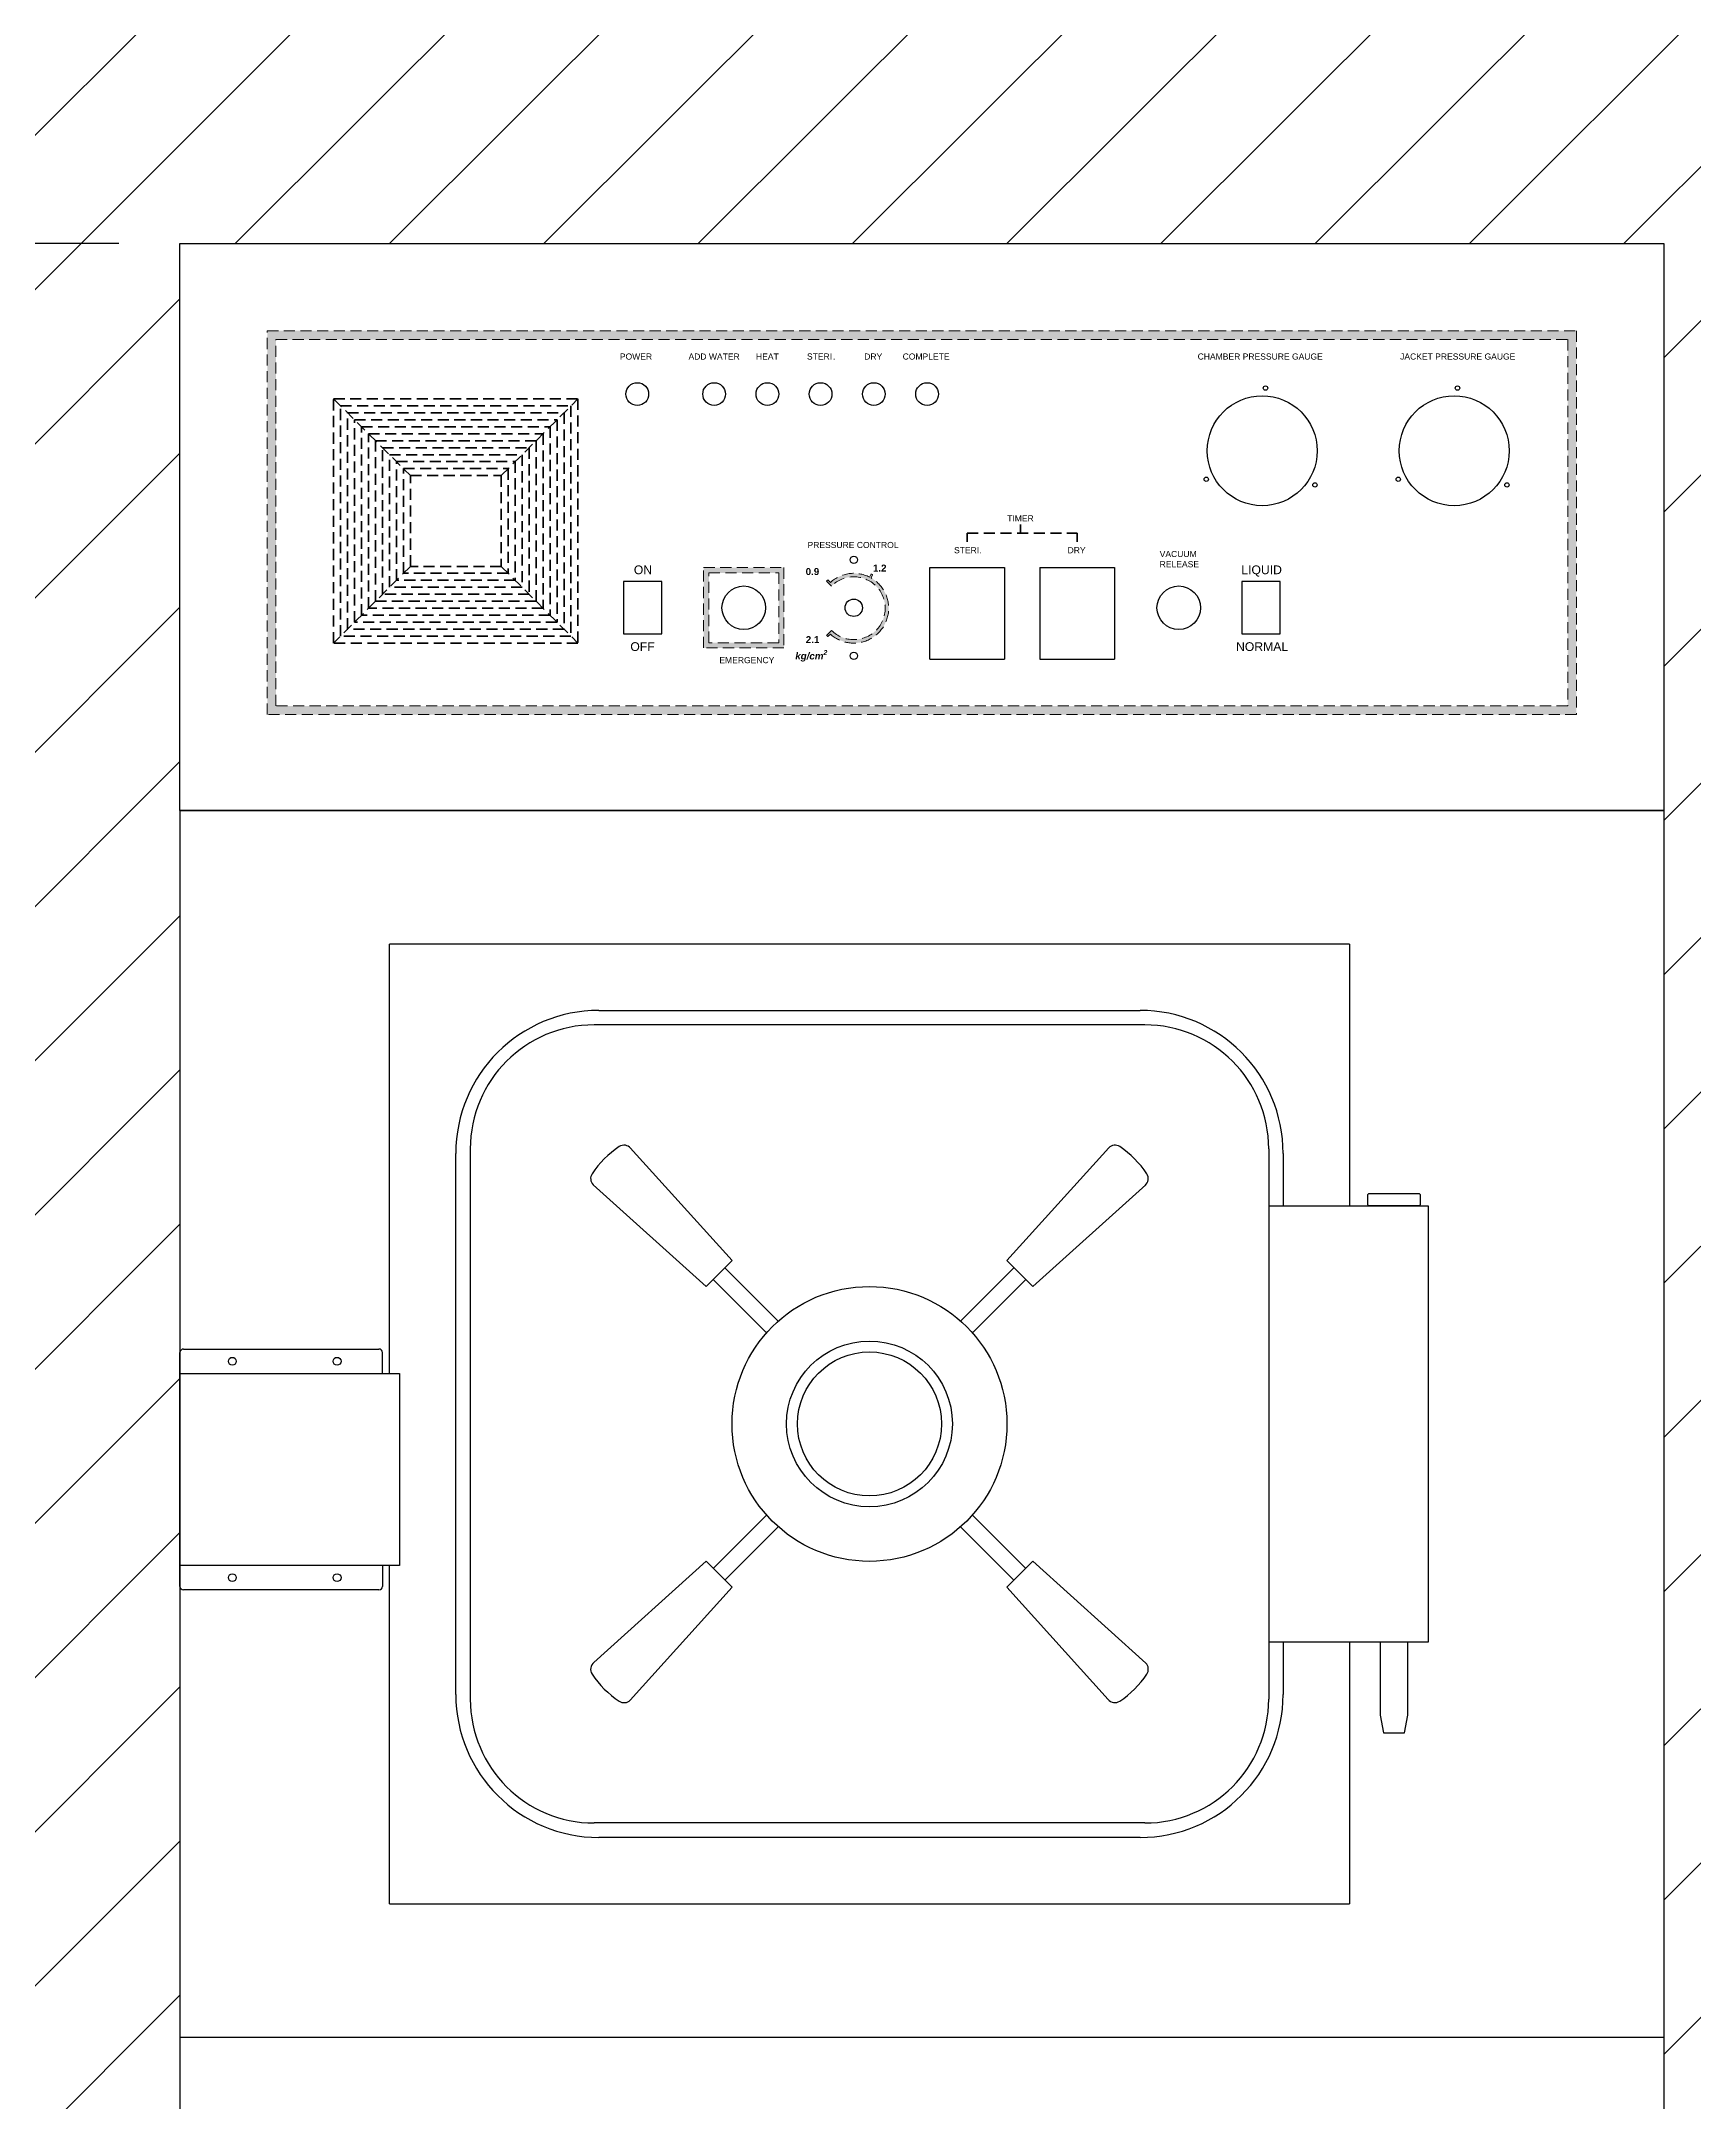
# Model space of a CAD drawing. Header units: millimetres. Extents: x -215875 to -180505, y -18088 to -2215.
# Drawn here: x -188041 to -187093, y -14804 to -13622 of the extents above; entities that cross this region are included whole.
import ezdxf

# ---------------------------------------------------------------- set-up
doc = ezdxf.new("R2010")
doc.units = ezdxf.units.MM
doc.header["$MEASUREMENT"] = 0
doc.linetypes.add('HIDDEN', pattern=[9.525, 6.35, -3.175])
doc.layers.get('0').update_dxf_attribs({"lineweight": 25})
for name, color, linetype, lineweight in [('D', 3, 'Continuous', 13), ('DIM', 3, 'Continuous', 9), ('H', 2, 'HIDDEN', 15)]:
    doc.layers.add(name, color=color, linetype=linetype, lineweight=lineweight)
doc.styles.get("Standard").update_dxf_attribs({"font": 'KAIU.TTF'})
doc.styles.add('STU25', font='isocp2.shx')
doc.dimstyles.new('STU25', dxfattribs={"dimscale": 35, "dimtxt": 2.5, "dimasz": 2, "dimexe": 0.6, "dimexo": 1, "dimgap": 1, "dimtad": 1, "dimdsep": 46, "dimtxsty": 'STU25', "dimcen": 2, "dimazin": 2, "dimtfac": 1, "dimtmove": 0, "dimatfit": 3, "dimfxl": 0, "dimtolj": 1, "dimtzin": 0, "dimarcsym": 0})

# ---------------------------------------------------------------- blocks, each defined once
blk = doc.blocks.new('*D7')
at = {"layer": 'D', "color": 0, "lineweight": -2}
for p, q in [((-187996.1, -13738.3), (-188963.6, -13738.3)), ((-188942.6, -13808.3), (-188942.6, -15376.3)), ((-188795.6, -15446.3), (-188963.6, -15446.3))]:
    blk.add_line(p, q, dxfattribs=at)
at = {"layer": 'D', "color": 0}
for points in [[(-188931, -13808.3), (-188954.3, -13808.3), (-188942.6, -13738.3)], [(-188954.3, -15376.3), (-188931, -15376.3), (-188942.6, -15446.3)]]:
    blk.add_solid(points, dxfattribs=at)
at = {"layer": 'Defpoints', "color": 0}
for p in [(-187961.1, -13738.3), (-188942.6, -15446.3), (-188760.6, -15446.3)]:
    blk.add_point(p, dxfattribs=at)
at = {"layer": 'D', "color": 0, "insert": (-189021.4, -14546.3), "char_height": 87.5, "attachment_point": 5, "rotation": 90, "style": 'STU25'}
blk.add_mtext('\\A1;1708', dxfattribs=at)

msp = doc.modelspace()

# ---------------------------------------------------------------- hatches: boundary and pattern name
at = {"layer": 'DIM'}
h = msp.add_hatch(dxfattribs=at)
h.set_pattern_fill('ANSI31', color=256, scale=500, style=0)
h.set_pattern_definition([(45, (14194.715, 30.23), (-44.194174, 44.194174), [])])
h.paths.add_polyline_path([(-188761.054, -12746.291), (-186311.054, -12746.291), (-186311.054, -13659.356), (-186980.27, -13659.356), (-186980.27, -15446.291), (-187111.554, -15446.291), (-187111.554, -15443.291), (-187139.494, -15443.291), (-187142.775, -15440.01), (-187142.775, -15433.291), (-187148.154, -15433.291), (-187148.154, -15428.291), (-187136.054, -15428.291), (-187136.054, -15418.291), (-187111.054, -15418.291), (-187111.054, -14766.291), (-187111.054, -14063.291), (-187111.054, -13738.291), (-187961.054, -13738.291), (-187961.054, -14063.291), (-187961.054, -14766.291), (-187961.054, -15418.291), (-187936.054, -15418.291), (-187936.054, -15428.291), (-187923.954, -15428.291), (-187923.954, -15433.291), (-187929.333, -15433.291), (-187929.333, -15440.01), (-187932.614, -15443.291), (-187960.554, -15443.291), (-187960.554, -15446.291), (-188091.838, -15446.291), (-188091.838, -13659.356), (-188761.054, -13659.356)])
at = {"layer": 'H'}
h = msp.add_hatch(color=0, dxfattribs=at)
h.paths.add_polyline_path([(-187911.054, -13788.291), (-187911.054, -14008.291), (-187161.054, -14008.291), (-187161.054, -13788.291)])
h.paths.add_polyline_path([(-187906.054, -14003.291), (-187906.054, -13793.291), (-187166.054, -13793.291), (-187166.054, -14003.291)], flags=16)
h = msp.add_hatch(color=0, dxfattribs=at)
h.paths.add_polyline_path([(-187615.054, -13924.041), (-187661.054, -13924.041), (-187661.054, -13970.041), (-187615.054, -13970.041)])
h.paths.add_polyline_path([(-187618.054, -13927.041), (-187618.054, -13967.041), (-187658.054, -13967.041), (-187658.054, -13927.041)], flags=16)
h = msp.add_hatch(color=0, dxfattribs=at)
h.paths.add_polyline_path([(-187588.471, -13932.459), (-187589.887, -13931.044, 0.01136804), (-187590.61, -13931.735), (-187587.782, -13934.563, -0.39222709), (-187563.324, -13933.638), (-187563.109, -13931.25, 0.03083087), (-187565.172, -13929.903), (-187564.271, -13928.115, 0.01136804), (-187565.154, -13927.644), (-187566.054, -13929.43, 0.30992327)])
h.paths.add_polyline_path([(-187565.958, -13962.823), (-187566.173, -13965.211, 0.55981906), (-187563.109, -13931.25), (-187563.324, -13933.638, -0.51491666)])
h.paths.add_polyline_path([(-187566.173, -13965.211), (-187565.958, -13962.823, -0.34118458), (-187587.782, -13960.019), (-187590.61, -13962.847, 0.01136804), (-187589.887, -13963.538), (-187588.471, -13962.123, 0.30810322)])

# ---------------------------------------------------------------- linework, layer by layer
at = {"color": 0}
for p, q in [((-187531.404, -13976.541), (-187531.404, -13924.041)), ((-187531.404, -13924.041), (-187488.704, -13924.041)), ((-187488.704, -13924.041), (-187488.704, -13976.541)), ((-187468.404, -13924.041), (-187468.404, -13976.541)), ((-187468.404, -13924.041), (-187425.704, -13924.041)), ((-187425.704, -13924.041), (-187425.704, -13976.541)), ((-187531.404, -13976.541), (-187488.704, -13976.541)), ((-187468.404, -13976.541), (-187425.704, -13976.541))]:
    msp.add_line(p, q, dxfattribs=at)
for p, q in [((-187961.054, -14063.291), (-187111.054, -14063.291)), ((-187961.054, -14063.291), (-187961.054, -14766.291)), ((-187111.054, -14063.291), (-187111.054, -14766.291)), ((-187291.054, -14139.791), (-187841.054, -14139.791)), ((-187841.054, -14385.877), (-187841.054, -14139.791)), ((-187291.054, -14139.791), (-187291.054, -14289.791)), ((-187721.054, -14177.791), (-187411.054, -14177.791)), ((-187408.354, -14186.091), (-187723.754, -14186.091)), ((-187803.054, -14569.791), (-187803.054, -14259.791)), ((-187794.754, -14257.091), (-187794.754, -14572.491)), ((-187703.123, -14256.509), (-187644.786, -14321.21)), ((-187487.322, -14321.21), (-187428.986, -14256.509)), ((-187337.354, -14257.091), (-187337.354, -14572.491)), ((-187329.054, -14259.791), (-187329.054, -14289.791)), ((-187659.635, -14336.059), (-187724.336, -14277.723)), ((-187407.772, -14277.723), (-187472.473, -14336.059)), ((-187280.554, -14283.291), (-187280.054, -14282.791)), ((-187280.554, -14289.291), (-187280.554, -14283.291)), ((-187280.054, -14282.791), (-187251.054, -14282.791)), ((-187251.054, -14282.791), (-187250.554, -14283.291)), ((-187250.554, -14283.291), (-187250.554, -14289.291)), ((-187337.354, -14289.791), (-187246.054, -14289.791)), ((-187280.054, -14289.791), (-187280.554, -14289.291)), ((-187251.054, -14289.791), (-187280.054, -14289.791)), ((-187273.554, -14289.791), (-187257.554, -14289.791)), ((-187250.554, -14289.291), (-187251.054, -14289.791)), ((-187246.054, -14289.791), (-187246.054, -14539.791)), ((-187644.786, -14321.21), (-187659.635, -14336.059)), ((-187618.279, -14355.849), (-187648.852, -14325.275)), ((-187483.256, -14325.275), (-187513.83, -14355.849)), ((-187472.473, -14336.059), (-187487.322, -14321.21)), ((-187655.57, -14331.993), (-187624.996, -14362.566)), ((-187507.112, -14362.566), (-187476.539, -14331.993)), ((-187961.054, -14507.877), (-187961.054, -14373.877)), ((-187959.054, -14371.877), (-187847.054, -14371.877)), ((-187845.054, -14385.877), (-187845.054, -14373.877)), ((-187961.054, -14385.877), (-187835.252, -14385.877)), ((-187835.252, -14385.877), (-187835.252, -14495.877)), ((-187624.996, -14467.016), (-187655.57, -14497.589)), ((-187476.539, -14497.589), (-187507.112, -14467.016)), ((-187648.852, -14504.307), (-187618.279, -14473.733)), ((-187513.83, -14473.733), (-187483.256, -14504.307)), ((-187835.252, -14495.877), (-187961.054, -14495.877)), ((-187845.054, -14495.877), (-187845.054, -14507.877)), ((-187841.054, -14689.791), (-187841.054, -14495.877)), ((-187723.952, -14551.513), (-187659.635, -14493.523)), ((-187659.635, -14493.523), (-187644.786, -14508.372)), ((-187487.322, -14508.372), (-187472.473, -14493.523)), ((-187472.473, -14493.523), (-187407.772, -14551.859)), ((-187644.786, -14508.372), (-187703.123, -14573.073)), ((-187429.332, -14572.688), (-187487.322, -14508.372)), ((-187246.054, -14539.791), (-187337.354, -14539.791)), ((-187329.054, -14539.791), (-187329.054, -14569.791)), ((-187291.054, -14539.791), (-187291.054, -14689.791)), ((-187273.554, -14539.791), (-187273.554, -14581.791)), ((-187257.554, -14581.791), (-187257.554, -14539.791)), ((-187273.554, -14581.791), (-187271.554, -14591.791)), ((-187259.554, -14591.791), (-187257.554, -14581.791)), ((-187271.554, -14591.791), (-187259.554, -14591.791)), ((-187408.354, -14643.491), (-187723.754, -14643.491)), ((-187411.054, -14651.791), (-187721.054, -14651.791)), ((-187841.054, -14689.791), (-187291.054, -14689.791)), ((-187961.054, -14766.291), (-187111.054, -14766.291)), ((-187961.054, -14766.291), (-187111.054, -14766.291)), ((-187961.054, -14766.291), (-187961.054, -15418.291)), ((-187111.054, -14766.291), (-187111.054, -15418.291))]:
    msp.add_line(p, q)
at = {"ltscale": 0.3}
msp.add_line((-187847.054, -14509.877), (-187959.054, -14509.877), dxfattribs=at)
at = {"color": 0}
for points in [[(-187961.054, -13738.291), (-187111.054, -13738.291), (-187111.054, -14063.291), (-187961.054, -14063.291)], [(-187707.054, -13962.041), (-187685.054, -13962.041), (-187685.054, -13932.041), (-187707.054, -13932.041)], [(-187352.704, -13962.041), (-187330.704, -13962.041), (-187330.704, -13932.041), (-187352.704, -13932.041)]]:
    msp.add_lwpolyline(points, close=True, dxfattribs=at)
for centre, radius in [((-187699.054, -13824.541), 6.5), ((-187655.054, -13824.541), 6.5), ((-187624.554, -13824.541), 6.5), ((-187594.054, -13824.541), 6.5), ((-187563.554, -13824.541), 6.5), ((-187533.054, -13824.541), 6.5), ((-187339.171, -13821.106), 1.25), ((-187229.171, -13821.106), 1.25), ((-187341.054, -13857.041), 31.5), ((-187231.054, -13857.041), 31.5), ((-187373.13, -13873.385), 1.25), ((-187310.862, -13876.648), 1.25), ((-187263.13, -13873.385), 1.25), ((-187200.862, -13876.648), 1.25), ((-187638.054, -13947.041), 12.5), ((-187388.854, -13947.041), 12.5)]:
    msp.add_circle(centre, radius, dxfattribs=at)
at = {"color": 0, "lineweight": 25}
for centre, radius in [((-187575.054, -13919.541), 2.1), ((-187575.054, -13947.041), 5), ((-187575.054, -13974.541), 2.1)]:
    msp.add_circle(centre, radius, dxfattribs=at)
for centre, radius in [((-187566.054, -14414.791), 78.75), ((-187931.054, -14378.877), 2.25), ((-187871.054, -14378.877), 2.25), ((-187566.054, -14414.791), 47.5), ((-187566.054, -14414.791), 41.25), ((-187931.054, -14502.877), 2.25), ((-187871.054, -14502.877), 2.25)]:
    msp.add_circle(centre, radius)
for centre, radius, start, end in [((-187721.054, -14259.791), 82, 90, 180), ((-187411.054, -14259.791), 82, 0, 90), ((-187723.754, -14257.091), 71, 90, 180), ((-187408.354, -14257.091), 71, 0, 90), ((-187678.535, -14302.31), 55.773, 123.647115, 146.352885), ((-187706.663, -14260.05), 5.007, 39.078128, 123.647115), ((-187425.445, -14260.05), 5.007, 56.352885, 135), ((-187453.574, -14302.31), 55.773, 33.647115, 56.352885), ((-187720.795, -14274.182), 5.007, 146.352885, 225), ((-187411.313, -14274.182), 5.007, 309.078128, 33.647115), ((-187959.054, -14373.877), 2, 90, 180), ((-187959.054, -14373.877), 2, 180, 180), ((-187847.054, -14373.877), 2, 0, 90), ((-187720.795, -14555.4), 5.007, 129.078078, 213.647115), ((-187411.313, -14555.4), 5.007, 326.352885, 45), ((-187678.535, -14527.272), 55.773, 213.647115, 236.352885), ((-187453.574, -14527.272), 55.773, 303.647115, 326.352885), ((-187721.054, -14569.791), 82, 180, 270), ((-187723.754, -14572.491), 71, 180, 270), ((-187706.663, -14569.532), 5.007, 236.352885, 315), ((-187425.445, -14569.532), 5.007, 219.078078, 303.647115), ((-187411.054, -14569.791), 82, 270, 0), ((-187408.354, -14572.491), 71, 270, 0)]:
    msp.add_arc(centre, radius, start, end)
at = {"ltscale": 0.3}
for centre, start, end in [((-187959.054, -14507.877), 180, 270), ((-187847.054, -14507.877), 270, 0)]:
    msp.add_arc(centre, 2, start, end, dxfattribs=at)
at = {"layer": 'H', "color": 0}
for p, q in [((-187906.054, -13793.291), (-187166.054, -13793.291)), ((-187906.054, -14003.291), (-187906.054, -13793.291)), ((-187166.054, -13793.291), (-187166.054, -14003.291)), ((-187566.054, -13929.43), (-187565.154, -13927.644)), ((-187565.172, -13929.903), (-187564.271, -13928.115)), ((-187587.782, -13934.563), (-187590.61, -13931.735)), ((-187588.471, -13932.459), (-187589.887, -13931.044)), ((-187587.782, -13960.019), (-187590.61, -13962.847)), ((-187588.471, -13962.123), (-187589.887, -13963.538)), ((-187166.054, -14003.291), (-187906.054, -14003.291))]:
    msp.add_line(p, q, dxfattribs=at)
at = {"layer": 'H', "color": 0, "lineweight": 50}
for p, q in [((-187873.054, -13827.291), (-187829.054, -13871.291)), ((-187777.054, -13871.291), (-187733.054, -13827.291)), ((-187510.054, -13904.291), (-187447.054, -13904.291)), ((-187510.054, -13904.291), (-187510.054, -13909.291)), ((-187479.554, -13904.291), (-187479.554, -13899.291)), ((-187447.054, -13904.291), (-187447.054, -13909.291)), ((-187829.054, -13923.291), (-187873.054, -13967.291)), ((-187777.054, -13923.291), (-187733.054, -13967.291))]:
    msp.add_line(p, q, dxfattribs=at)
at = {"layer": 'H', "color": 0}
for points in [[(-187911.054, -13788.291), (-187161.054, -13788.291), (-187161.054, -14008.291), (-187911.054, -14008.291)], [(-187661.054, -13924.041), (-187615.054, -13924.041), (-187615.054, -13970.041), (-187661.054, -13970.041)], [(-187658.054, -13927.041), (-187618.054, -13927.041), (-187618.054, -13967.041), (-187658.054, -13967.041)]]:
    msp.add_lwpolyline(points, close=True, dxfattribs=at)
at = {"layer": 'H', "color": 0, "lineweight": 50}
for points in [[(-187873.054, -13827.291), (-187733.054, -13827.291), (-187733.054, -13967.291), (-187873.054, -13967.291)], [(-187869.054, -13831.291), (-187737.054, -13831.291), (-187737.054, -13963.291), (-187869.054, -13963.291)], [(-187865.054, -13835.291), (-187741.054, -13835.291), (-187741.054, -13959.291), (-187865.054, -13959.291)], [(-187861.054, -13839.291), (-187745.054, -13839.291), (-187745.054, -13955.291), (-187861.054, -13955.291)], [(-187857.054, -13843.291), (-187749.054, -13843.291), (-187749.054, -13951.291), (-187857.054, -13951.291)], [(-187853.054, -13847.291), (-187753.054, -13847.291), (-187753.054, -13947.291), (-187853.054, -13947.291)], [(-187849.054, -13851.291), (-187757.054, -13851.291), (-187757.054, -13943.291), (-187849.054, -13943.291)], [(-187845.054, -13855.291), (-187761.054, -13855.291), (-187761.054, -13939.291), (-187845.054, -13939.291)], [(-187841.054, -13859.291), (-187765.054, -13859.291), (-187765.054, -13935.291), (-187841.054, -13935.291)], [(-187837.054, -13863.291), (-187769.054, -13863.291), (-187769.054, -13931.291), (-187837.054, -13931.291)], [(-187833.054, -13867.291), (-187773.054, -13867.291), (-187773.054, -13927.291), (-187833.054, -13927.291)], [(-187829.054, -13871.291), (-187777.054, -13871.291), (-187777.054, -13923.291), (-187829.054, -13923.291)]]:
    msp.add_lwpolyline(points, close=True, dxfattribs=at)
at = {"layer": 'H', "color": 0}
for radius, start, end in [(20, 63.256316, 132.134016), (20, 227.865984, 60.390332), (18, 225, 135), (22, 60.651065, 63.256316), (22, 132.394749, 135), (22, 225, 227.605251)]:
    msp.add_arc((-187575.054, -13947.291), radius, start, end, dxfattribs=at)

# ---------------------------------------------------------------- texts
for s, insert, char_height, width, attachment_point in [('{\\fArial|b0|i0|c0|p34;POWER}', (-187709.054, -13801.291), 3.5, 19.50054, 1), ('{\\fArial|b0|i0|c0|p34;ADD WATER}', (-187655.053, -13803.058), 3.5, 29.9713, 5), ('{\\fArial|b0|i0|c0|p34;HEAT}', (-187624.554, -13803.058), 3.5, 19, 5), ('{\\fArial|b0|i0|c0|p34;STERI}.', (-187593.474, -13803.058), 3.5, 19, 5), ('{\\fArial|b0|i0|c0|p34;DRY}', (-187569.054, -13801.291), 3.5, 14.99983, 1), ('{\\fArial|b0|i0|c0|p34;COMPLETE}', (-187547.054, -13801.291), 3.5, 23.49974, 1), ('{\\fArial|b0|i0|c0|p34;CHAMBER PRESSURE GAUGE}', (-187378.054, -13801.291), 3.5, 77.43945, 1), ('{\\fArial|b0|i0|c0|p34;JACKET PRESSURE GAUGE}', (-187262.054, -13801.291), 3.5, 67.407, 1), ('{\\fArial|b0|i0|c0|p34;TIMER}', (-187479.554, -13895.785), 3.5, 59.839, 5), ('{\\fArial|b0|i0|c0|p34;PRESSURE CONTROL}', (-187601.554, -13909.291), 3.5, 56.4195, 1), ('{\\fArial|b0|i0|c0|p34;STERI.}', (-187517.59, -13912.291), 3.5, 43.963, 1), ('{\\fArial|b0|i0|c0|p34;DRY}', (-187452.554, -13912.291), 3.5, 35.41234, 1), ('{\\fArial|b0|i0|c0|p34;ON}', (-187701.054, -13922.791), 5, 14.49951, 1), ('{\\fArial|b1|i0|c0|p34;0.9}', (-187602.607, -13924.291), 4, 25.84153, 1), ('{\\fArial|b1|i0|c0|p34;1.2}', (-187564.054, -13922.291), 4, 11.85227, 1), ('{\\fArial|b1|i0|c0|p34;2.1}', (-187602.554, -13963.291), 4, 25.7884, 1), ('{\\fArial|b0|i0|c0|p34;OFF}', (-187703.054, -13966.791), 5, 16.49951, 1), ('{\\fArial|b0|i0|c0|p34;EMERGENCY}', (-187652.054, -13975.291), 3.5, 23.5, 1), ('\\A1;{\\fArial|b1|i1|c0|p34;kg/cm\\H0.7x;\\S2^  ;}', (-187608.554, -13971.291), 4, 25.94918, 1)]:
    msp.add_mtext(s, dxfattribs=dict(at, insert=insert, char_height=char_height, width=width, attachment_point=attachment_point))
at = {"layer": 'H', "color": 0, "attachment_point": 1}
for s, insert, char_height in [('{\\fArial|b0|i0|c0|p34;VACUUM\\PRELEASE}', (-187399.804, -13914.473), 3.5), ('{\\fARIAL|b0|i0|c0|p34;LIQUID}', (-187353.054, -13922.791), 5), ('{\\fArial|b0|i0|c0|p34;NORMAL}', (-187356.054, -13966.791), 5)]:
    msp.add_mtext(s, dxfattribs=dict(at, insert=insert, char_height=char_height))

# ---------------------------------------------------------------- dimensions: what is measured, and where the dimension line sits
at = {"layer": 'D'}
dim = msp.add_linear_dim(base=(-188942.625, -15446.291), p1=(-187961.054, -13738.291), p2=(-188760.554, -15446.291), angle=90, dimstyle='STU25', dxfattribs=at)
dim.commit()
dim.dimension.update_dxf_attribs({"geometry": '*D7', "text_midpoint": (-188942.625, -14546.291), "dimtype": 160})

doc.saveas('drawing.dxf')
